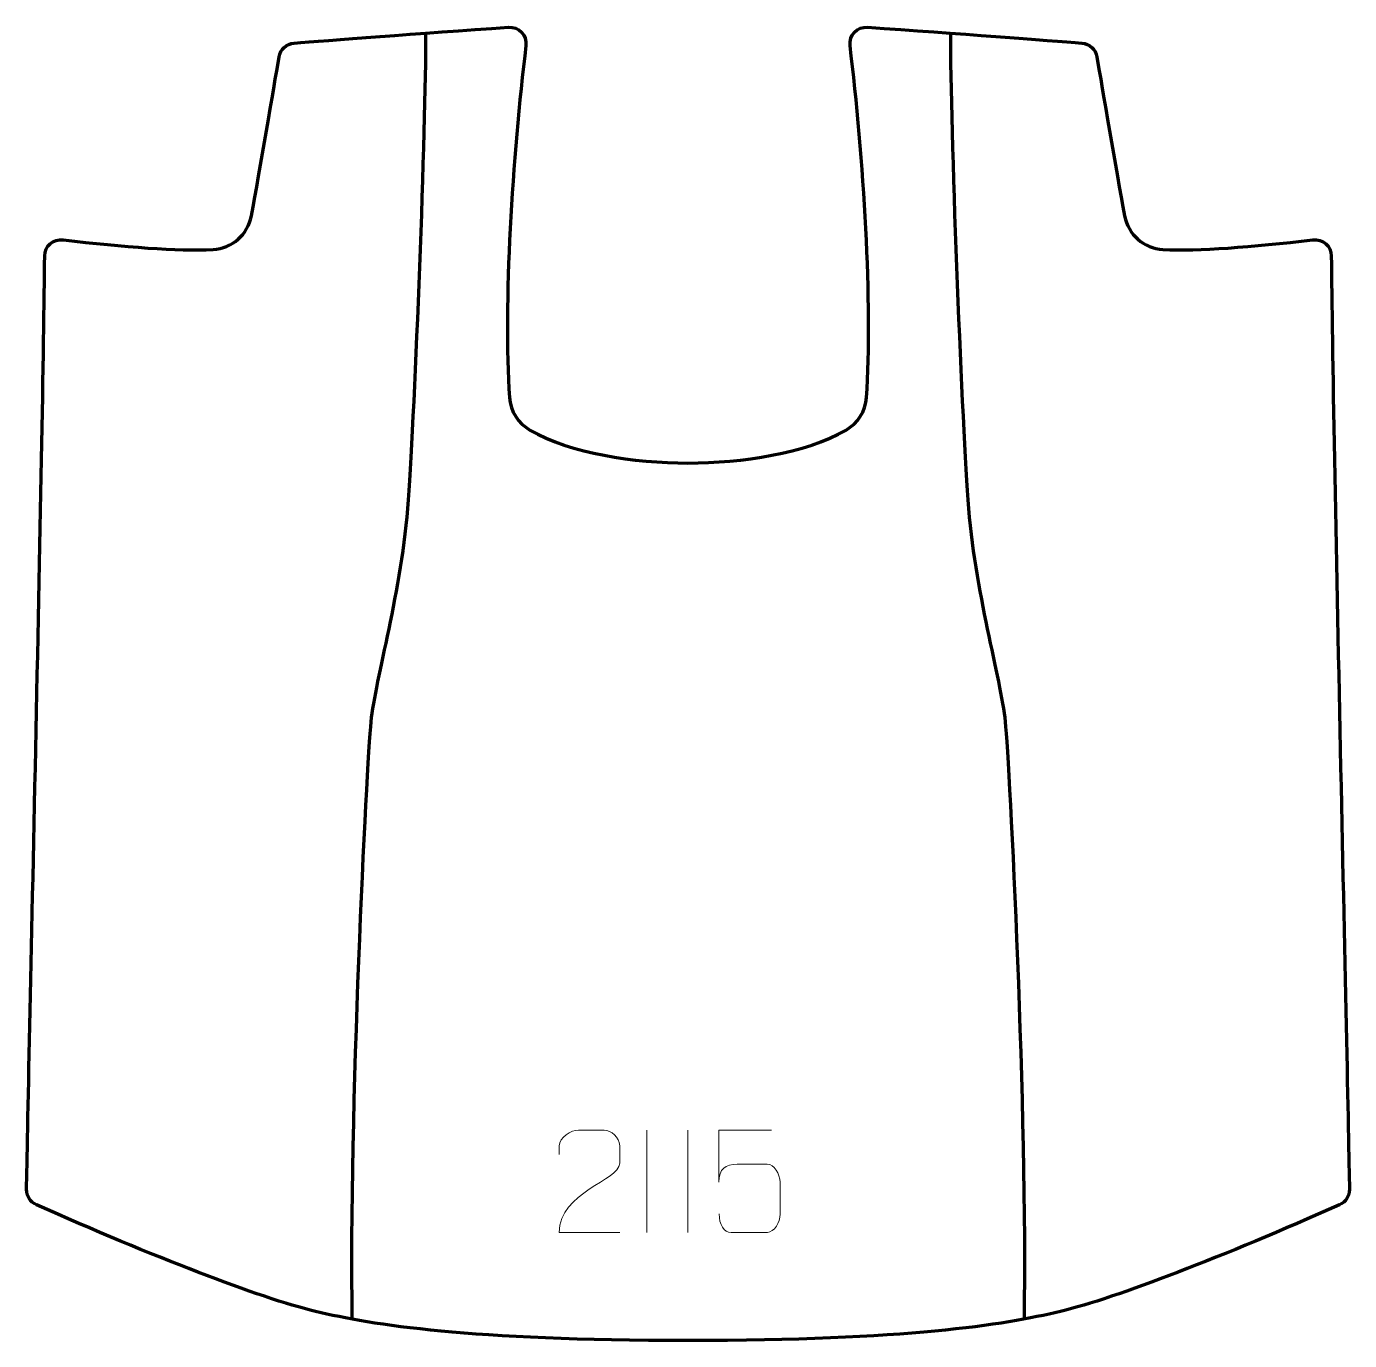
# Model space of a CAD drawing. Header units: millimetres. Extents: x -161 to 161, y -160 to 160.
import ezdxf

# ---------------------------------------------------------------- set-up
doc = ezdxf.new("R2010")
doc.units = ezdxf.units.MM
doc.header["$MEASUREMENT"] = 0
for name, color, linetype in [('layer 1', 7, 'Continuous'), ('layer 2', 7, 'Continuous'), ('layer 3', 7, 'Continuous')]:
    doc.layers.add(name, color=color, linetype=linetype)

msp = doc.modelspace()

# ---------------------------------------------------------------- linework, layer by layer
at = {"layer": 'layer 1', "color": 250, "lineweight": 9}
for points, knots in [([(-16.6411, -133.6988), (-21.5555, -133.6985), (-26.4699, -133.6985), (-31.384, -133.6988), (-31.384, -133.6988), (-31.384, -123.7665), (-16.733, -121.1253), (-16.6411, -116.815), (-16.6411, -116.815), (-16.6414, -115.3909), (-16.6414, -113.9672), (-16.6411, -112.5439), (-16.6411, -112.5439), (-16.658, -110.4668), (-18.7808, -108.742), (-20.4518, -108.7247), (-20.4518, -108.7247), (-22.525, -108.7251), (-24.5979, -108.7251), (-26.6703, -108.7247), (-26.6703, -108.7247), (-28.4924, -108.7082), (-31.3171, -110.5003), (-31.384, -112.5939), (-31.384, -112.5939), (-31.384, -112.5939), (-31.384, -114.6487), (-31.384, -114.6487)], [0, 0, 0, 0, 0.125, 0.125, 0.125, 0.125, 0.25, 0.25, 0.25, 0.25, 0.375, 0.375, 0.375, 0.375, 0.5, 0.5, 0.5, 0.5, 0.625, 0.625, 0.625, 0.625, 0.75, 0.75, 0.75, 0.75, 1, 1, 1, 1]), ([(20.3816, -108.7569), (20.3816, -108.7569), (7.5299, -108.7569), (7.5299, -108.7569), (7.5299, -108.7569), (7.5302, -112.9875), (7.5302, -117.2184), (7.5299, -121.4496), (7.5299, -121.4496), (7.5296, -118.1395), (9.1606, -117.0677), (11.9726, -117.0072), (11.9726, -117.0072), (14.4122, -117.0069), (16.8517, -117.0069), (19.2909, -117.0072), (19.2909, -117.0072), (20.9407, -117.0004), (22.4156, -119.3809), (22.4441, -121.4496), (22.4441, -121.4496), (22.4438, -124.0369), (22.4438, -126.6245), (22.4441, -129.2122), (22.4441, -129.2122), (22.4903, -131.1716), (20.9909, -133.6079), (19.365, -133.6664), (19.365, -133.6664), (17.4085, -133.6661), (12.5135, -133.6661), (10.5565, -133.6664), (10.5565, -133.6664), (8.711, -133.6752), (7.6039, -131.7104), (7.5831, -129.1593)], [0, 0, 0, 0, 0.1, 0.1, 0.1, 0.1, 0.2, 0.2, 0.2, 0.2, 0.3, 0.3, 0.3, 0.3, 0.4, 0.4, 0.4, 0.4, 0.5, 0.5, 0.5, 0.5, 0.6, 0.6, 0.6, 0.6, 0.7, 0.7, 0.7, 0.7, 0.8, 0.8, 0.8, 0.8, 1, 1, 1, 1])]:
    msp.add_open_spline(points, degree=3, knots=knots, dxfattribs=at)
for points in [[(-10.0125, -108.7246), (-10.0125, -108.7246), (-10.0125, -133.6987), (-10.0125, -133.6987)], [(-0.0125, -108.7246), (-0.0125, -108.7246), (-0.0125, -133.6987), (-0.0125, -133.6987)]]:
    msp.add_open_spline(points, degree=3, dxfattribs=at)
at = {"layer": 'layer 2', "color": 230, "lineweight": 200}
msp.add_open_spline([(0, -159.9998), (53.3707, -159.9998), (76.8015, -156.2614), (90.7482, -152.9143), (90.7482, -152.9143), (104.3037, -149.6609), (130.9176, -139.2928), (158.78, -126.9322), (158.78, -126.9322), (160.2493, -126.2802), (161.1888, -124.8176), (161.1644, -123.2104), (161.1644, -123.2104), (160.7922, -98.925), (157.0447, 62.8003), (156.7494, 104.2432), (156.7494, 104.2432), (156.7325, 106.628), (154.6444, 108.4667), (152.2762, 108.188), (152.2762, 108.188), (137.3219, 106.4276), (124.4307, 105.3873), (115.7076, 105.8522), (115.7076, 105.8522), (111.0813, 106.0988), (107.2173, 109.4576), (106.3689, 114.012), (106.3689, 114.012), (104.2804, 125.2173), (100.9128, 145.1548), (99.6326, 152.7816), (99.6326, 152.7816), (99.3281, 154.5945), (97.8285, 155.9668), (95.9954, 156.1097), (95.9954, 156.1097), (87.9189, 156.7394), (65.4456, 158.4742), (43.743, 159.9902), (43.743, 159.9902), (41.2306, 160.1658), (39.1763, 158.0083), (39.484, 155.5085), (39.484, 155.5085), (42.8068, 128.5147), (45.0907, 92.3139), (43.4792, 69.7581), (43.4792, 69.7581), (43.2428, 66.4533), (41.3904, 63.4607), (38.5089, 61.8249), (38.5089, 61.8249), (28.5443, 56.1676), (13.1505, 53.8009), (0, 53.8009), (0, 53.8009), (-13.1505, 53.8009), (-28.5443, 56.1676), (-38.5089, 61.8249), (-38.5089, 61.8249), (-41.39, 63.4607), (-43.2428, 66.4533), (-43.4791, 69.7581), (-43.4791, 69.7581), (-45.0906, 92.3139), (-42.8068, 128.5147), (-39.4839, 155.5085), (-39.4839, 155.5085), (-39.1763, 158.0083), (-41.2305, 160.1658), (-43.743, 159.9902), (-43.743, 159.9902), (-65.4456, 158.4742), (-87.9189, 156.7394), (-95.9954, 156.1097), (-95.9954, 156.1097), (-97.8284, 155.9668), (-99.3281, 154.5945), (-99.6325, 152.7816), (-99.6325, 152.7816), (-100.9128, 145.1548), (-104.2804, 125.2173), (-106.3685, 114.012), (-106.3685, 114.012), (-107.2173, 109.4576), (-111.0812, 106.0988), (-115.7072, 105.8522), (-115.7072, 105.8522), (-124.4307, 105.3873), (-137.3219, 106.4276), (-152.2762, 108.188), (-152.2762, 108.188), (-154.6444, 108.4667), (-156.7325, 106.628), (-156.7494, 104.2432), (-156.7494, 104.2432), (-157.0447, 62.8003), (-160.7919, -98.925), (-161.1644, -123.2104), (-161.1644, -123.2104), (-161.1887, -124.8176), (-160.2493, -126.2802), (-158.78, -126.9322), (-158.78, -126.9322), (-130.9176, -139.2928), (-104.3037, -149.6609), (-90.7482, -152.9143), (-90.7482, -152.9143), (-76.8015, -156.2614), (-53.3707, -159.9998), (0, -159.9998)], degree=3, knots=[0, 0, 0, 0, 0.03448276, 0.03448276, 0.03448276, 0.03448276, 0.06896552, 0.06896552, 0.06896552, 0.06896552, 0.10344828, 0.10344828, 0.10344828, 0.10344828, 0.13793103, 0.13793103, 0.13793103, 0.13793103, 0.17241379, 0.17241379, 0.17241379, 0.17241379, 0.20689655, 0.20689655, 0.20689655, 0.20689655, 0.24137931, 0.24137931, 0.24137931, 0.24137931, 0.27586207, 0.27586207, 0.27586207, 0.27586207, 0.31034483, 0.31034483, 0.31034483, 0.31034483, 0.34482759, 0.34482759, 0.34482759, 0.34482759, 0.37931034, 0.37931034, 0.37931034, 0.37931034, 0.4137931, 0.4137931, 0.4137931, 0.4137931, 0.44827586, 0.44827586, 0.44827586, 0.44827586, 0.48275862, 0.48275862, 0.48275862, 0.48275862, 0.51724138, 0.51724138, 0.51724138, 0.51724138, 0.55172414, 0.55172414, 0.55172414, 0.55172414, 0.5862069, 0.5862069, 0.5862069, 0.5862069, 0.62068966, 0.62068966, 0.62068966, 0.62068966, 0.65517241, 0.65517241, 0.65517241, 0.65517241, 0.68965517, 0.68965517, 0.68965517, 0.68965517, 0.72413793, 0.72413793, 0.72413793, 0.72413793, 0.75862069, 0.75862069, 0.75862069, 0.75862069, 0.79310345, 0.79310345, 0.79310345, 0.79310345, 0.82758621, 0.82758621, 0.82758621, 0.82758621, 0.86206897, 0.86206897, 0.86206897, 0.86206897, 0.89655172, 0.89655172, 0.89655172, 0.89655172, 0.93103448, 0.93103448, 0.93103448, 0.93103448, 1, 1, 1, 1], dxfattribs=at)
at = {"layer": 'layer 3', "color": 142, "lineweight": 200}
for points in [[(-63.94, 158.5387), (-63.8892, 135.8908), (-66.5675, 67.3319), (-68.1744, 44.8364), (-68.1744, 44.8364), (-69.7809, 22.3404), (-76.2085, 1.4514), (-77.2796, -9.2608), (-77.2796, -9.2608), (-78.3509, -19.9733), (-82.7138, -105.3762), (-81.8713, -154.8003)], [(63.94, 158.5387), (63.8892, 135.8908), (66.5675, 67.3319), (68.1744, 44.8364), (68.1744, 44.8364), (69.781, 22.3404), (76.2086, 1.4514), (77.2796, -9.2608), (77.2796, -9.2608), (78.351, -19.9733), (82.7138, -105.3762), (81.8714, -154.8003)]]:
    msp.add_open_spline(points, degree=3, knots=[0, 0, 0, 0, 0.25, 0.25, 0.25, 0.25, 0.5, 0.5, 0.5, 0.5, 1, 1, 1, 1], dxfattribs=at)

doc.saveas('drawing.dxf')
